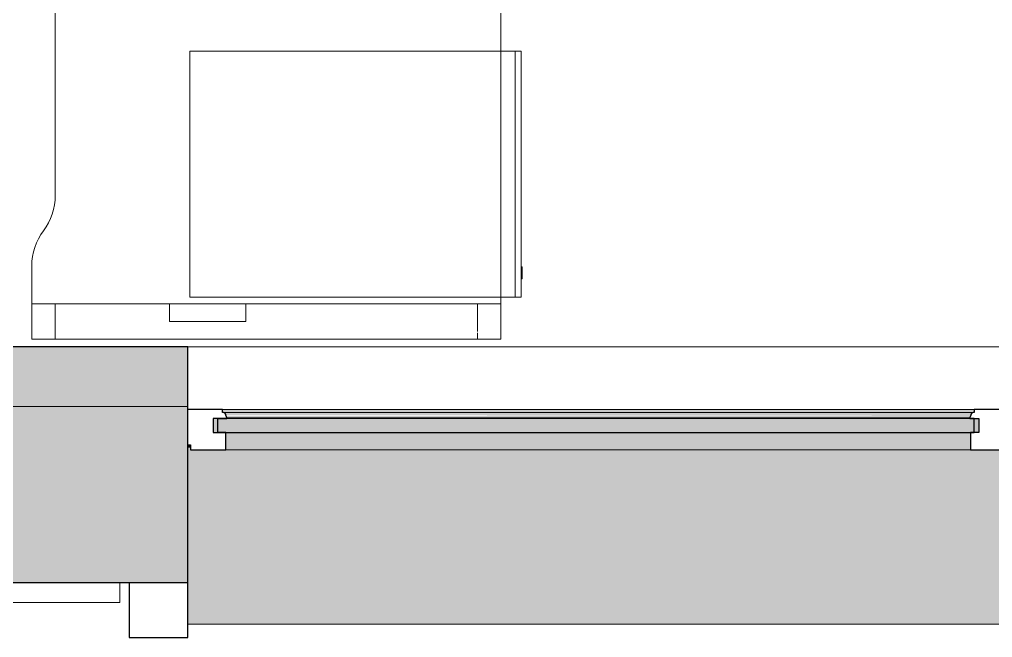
# Model space of a CAD drawing. Header units: millimetres. Extents: x 155927 to 295199, y -4084 to 97293.
# Drawn here: x 209372 to 211031, y 8874 to 9928 of the extents above; entities that cross this region are included whole.
import ezdxf

# ---------------------------------------------------------------- set-up
doc = ezdxf.new("R2010")
doc.units = ezdxf.units.MM
doc.header["$MEASUREMENT"] = 0
for name, color, linetype, lineweight in [('A-GLAZ', 7, 'CONTINUOUS', 9), ('A-GLAZ-CURT', 7, 'CONTINUOUS', 9), ('A-WALL', 7, 'CONTINUOUS', 9), ('A-WALL-PATT', 7, 'CONTINUOUS', 9), ('I-FURN', 8, 'CONTINUOUS', 9), ('I-WALL', 7, 'CONTINUOUS', 9)]:
    doc.layers.add(name, color=color, linetype=linetype, lineweight=lineweight)

msp = doc.modelspace()

# ---------------------------------------------------------------- hatches: boundary and pattern name
at = {"layer": 'A-GLAZ'}
for points in [[(210995.8, 9257.5), (210999.6, 9257.5), (210999.6, 9262.5), (209718, 9262.5), (209718, 9257.5), (210993.8, 9257.5)], [(210566.9, 9223.6), (210999.6, 9223.6), (210999.6, 9247.5), (209702.1, 9247.5), (209702.1, 9223.6), (209966.5, 9223.6)], [(210993.8, 9252.6), (210995.6, 9256.2), (210995.8, 9257.5), (209720.9, 9257), (209723.6, 9253.9), (209724.3, 9252.6), (210993.4, 9252.6)], [(210566.9, 9248.6), (210992.4, 9248.6), (210993.6, 9252.6), (209724, 9251.5), (209725.3, 9248.6), (209966.5, 9248.6)], [(210992.4, 9247.5), (210992.4, 9248.6), (210566.9, 9247.5)], [(211007.6, 9223.6), (211007.6, 9247.5), (210999.6, 9247.5), (210999.6, 9223.6)], [(210566.9, 9193.6), (210993.6, 9193.6), (210993.6, 9223.6), (209724, 9223.6), (209724, 9193.6), (209966.5, 9193.6)], [(224374.7, 8896.6), (224442.8, 8896.6), (224442.8, 9198.3), (224438.5, 9198.3), (224438.5, 9193.6), (223147.2, 9193.6), (223147.2, 9198.3), (221841.5, 9198.3), (221841.5, 9193.6), (220450.2, 9193.6), (220450.2, 9198.3), (219144.5, 9198.3), (219144.5, 9193.6), (217753.2, 9193.6), (217753.2, 9198.3), (216448.5, 9198.3), (216448.5, 9193.6), (215057.2, 9193.6), (215057.2, 9198.3), (213751.5, 9198.3), (213751.5, 9193.6), (212360.2, 9193.6), (212360.2, 9198.3), (211054.5, 9198.3), (211054.5, 9193.6), (209663.2, 9193.6), (209663.2, 9198.3), (209658.8, 9198.3), (209658.8, 8896.6), (223774.4, 8896.6)]]:
    msp.add_hatch(color=256, dxfattribs=at).paths.add_polyline_path(points, flags=0)
h = msp.add_hatch(color=256, dxfattribs=at)
h.paths.add_polyline_path([(221850.8, 9202.6), (221850.8, 9262.5), (221845.8, 9262.5), (221845.8, 9202.6)], flags=0)
h.paths.add_polyline_path([(223206.4, 9255.8), (223203.6, 9257.5), (223204.9, 9256.4), (223206, 9255.9)], flags=0)
h.paths.add_polyline_path([(217812.4, 9255.8), (217809.6, 9257.5), (217810.9, 9256.4), (217812, 9255.9)], flags=0)
h.paths.add_polyline_path([(220509.4, 9255.8), (220506.6, 9257.5), (220507.9, 9256.4), (220509, 9255.9)], flags=0)
h.paths.add_polyline_path([(215116.4, 9255.8), (215113.6, 9257.5), (215114.9, 9256.4), (215116, 9255.9)], flags=0)
h.paths.add_polyline_path([(212419.4, 9255.8), (212416.6, 9257.5), (212417.9, 9256.4), (212419, 9255.9)], flags=0)
h.paths.add_polyline_path([(209722.4, 9255.8), (209719.6, 9257.5), (209720.9, 9256.4), (209722, 9255.9)], flags=0)
h = msp.add_hatch(color=256, dxfattribs=at)
h.paths.add_polyline_path([(224442.8, 9198.3), (224442.8, 9200.4), (224438.5, 9200.4), (224438.5, 9198.3)], flags=0)
h.paths.add_polyline_path([(223147.2, 9198.3), (223147.2, 9200.4), (221841.5, 9200.4), (221841.5, 9198.3), (223142.8, 9198.3)], flags=0)
h.paths.add_polyline_path([(220172.3, 9198.3), (220450.2, 9198.3), (220450.2, 9200.4), (219144.5, 9200.4), (219144.5, 9198.3), (219148.8, 9198.3)], flags=0)
h.paths.add_polyline_path([(217753.2, 9198.3), (217753.2, 9200.4), (216448.5, 9200.4), (216448.5, 9198.3), (217743.5, 9198.3)], flags=0)
h.paths.add_polyline_path([(213761.2, 9198.3), (215057.2, 9198.3), (215057.2, 9200.4), (213751.5, 9200.4), (213751.5, 9198.3)], flags=0)
h.paths.add_polyline_path([(212360.2, 9198.3), (212360.2, 9200.4), (211054.5, 9200.4), (211054.5, 9198.3), (212350.5, 9198.3)], flags=0)
h.paths.add_polyline_path([(209663.2, 9198.3), (209663.2, 9200.4), (209658.8, 9200.4), (209658.8, 9198.3)], flags=0)
at = {"layer": 'A-WALL-PATT'}
msp.add_hatch(color=256, dxfattribs=at).paths.add_polyline_path([(209658.8, 9267.6), (209658.8, 9369.6), (209350.8, 9369.6), (209350.8, 9267.6), (209366.2, 9267.6)], flags=0)
h = msp.add_hatch(color=256, dxfattribs=at)
h.paths.add_polyline_path([(231140.8, 8967.6), (231140.8, 9267.6), (230059.8, 9267.6), (230059.8, 8967.6), (230978.5, 8967.6)], flags=0)
h.paths.add_polyline_path([(228577.1, 8967.6), (228775.8, 8967.6), (228775.8, 9267.6), (227617.8, 9267.6), (227617.8, 8967.6)], flags=0)
h.paths.add_polyline_path([(225983.8, 8967.6), (225983.8, 9267.6), (224442.8, 9267.6), (224442.8, 8967.6), (224975.1, 8967.6)], flags=0)
h.paths.add_polyline_path([(209658.8, 8967.6), (209658.8, 9267.6), (208317.8, 9267.6), (208317.8, 8967.6), (209366.2, 8967.6)], flags=0)
h.paths.add_polyline_path([(203963.1, 8967.6), (204033.8, 8967.6), (204033.8, 9267.6), (202692.8, 9267.6), (202692.8, 8967.6), (203362.8, 8967.6)], flags=0)
h.paths.add_polyline_path([(199908.8, 8967.6), (199908.8, 9267.6), (197042.8, 9267.6), (197042.8, 8967.6), (198560, 8967.6)], flags=0)
h.paths.add_polyline_path([(194508.8, 8967.6), (194508.8, 9267.6), (191992.8, 9267.6), (191992.8, 8967.6), (193757.3, 8967.6)], flags=0)
h.paths.add_polyline_path([(190358.8, 8967.6), (190358.8, 9267.6), (187692.8, 9267.6), (187692.8, 8967.6), (188954.6, 8967.6)], flags=0)
h.paths.add_polyline_path([(184151.8, 8967.6), (184908.8, 8967.6), (184908.8, 9267.6), (183192.8, 9267.6), (183192.8, 8967.6), (183551.5, 8967.6)], flags=0)
h.paths.add_polyline_path([(176347.4, 8967.6), (176658.8, 8967.6), (176658.8, 9267.6), (174942.8, 9267.6), (174942.8, 8967.6), (175747, 8967.6)], flags=0)
h.paths.add_polyline_path([(162539.5, 8967.6), (163158.8, 8967.6), (163158.8, 9267.6), (161617.8, 9267.6), (161617.8, 8967.6)], flags=0)
h.paths.add_polyline_path([(159983.8, 8967.6), (159983.8, 9267.6), (159292.8, 9267.6), (159292.8, 8967.6), (159537.8, 8967.6)], flags=0)

# ---------------------------------------------------------------- linework, layer by layer
at = {"layer": 'A-GLAZ', "lineweight": 30}
for p, q in [((209718, 9262.5), (209658.8, 9262.5)), ((209718, 9257.5), (209718, 9262.5)), ((210999.6, 9262.5), (210999.6, 9257.5)), ((211058.8, 9262.5), (210999.6, 9262.5)), ((210999.6, 9247.5), (209702.1, 9247.5)), ((209702.1, 9247.5), (209702.1, 9223.6)), ((209710.1, 9223.6), (209710.1, 9247.5)), ((209710.1, 9247.5), (209725.3, 9247.5)), ((209719.6, 9257.5), (209718, 9257.5)), ((209725.3, 9247.5), (209725.3, 9248.6)), ((210992.4, 9248.6), (210992.4, 9247.5)), ((210992.4, 9247.5), (211007.6, 9247.5)), ((210999.6, 9257.5), (210998.1, 9257.5)), ((210999.6, 9223.6), (210999.6, 9247.5)), ((211007.6, 9247.5), (211007.6, 9223.6)), ((209702.1, 9223.6), (210999.6, 9223.6)), ((209724, 9223.6), (209710.1, 9223.6)), ((209724, 9193.6), (209724, 9223.6)), ((211007.6, 9223.6), (210993.6, 9223.6)), ((210993.6, 9223.6), (210993.6, 9193.6)), ((209658.8, 9202.6), (209663.2, 9202.6)), ((209663.2, 9202.6), (209663.2, 9193.6)), ((209663.2, 9193.6), (209724, 9193.6)), ((210993.6, 9193.6), (211054.5, 9193.6)), ((209558.8, 8967.6), (209558.8, 8873.6)), ((209658.8, 8873.6), (209658.8, 8967.6)), ((209558.8, 8873.6), (209658.8, 8873.6))]:
    msp.add_line(p, q, dxfattribs=at)
at = {"layer": 'A-GLAZ'}
for p, q in [((210999.6, 9262.5), (209718, 9262.5)), ((209718, 9257.5), (209719.6, 9257.5)), ((209719.6, 9257.5), (210998.1, 9257.5)), ((209725.3, 9248.6), (210992.4, 9248.6)), ((210998.1, 9257.5), (210999.6, 9257.5)), ((209658.8, 9200.4), (209663.2, 9200.4)), ((209658.8, 9198.3), (209663.2, 9198.3)), ((209724, 9193.6), (210993.6, 9193.6)), ((209658.8, 8896.6), (224442.8, 8896.6))]:
    msp.add_line(p, q, dxfattribs=at)
at = {"layer": 'A-GLAZ', "lineweight": 30}
for centre, radius, start, end in [((209718.5, 9252.2), 5.36, 3.4261, 78.0476), ((209731.2, 9253), 7.4, 183.4261, 216.5739), ((210986.5, 9253), 7.4, 323.4261, 356.5739), ((210999.2, 9252.2), 5.36, 101.9524, 176.5739)]:
    msp.add_arc(centre, radius, start, end, dxfattribs=at)
at = {"layer": 'A-GLAZ'}
for points, knots in [([(209722, 9256.2), (209721.9, 9256.4), (209721.5, 9256.7), (209720.7, 9257.2), (209720, 9257.4), (209719.6, 9257.5)], [-0.4, -0.4, -0.4, -0.4, -0.3, -0.2, 0, 0, 0, 0]), ([(209723.8, 9252.6), (209723.8, 9253), (209723.7, 9253.7), (209723.3, 9254.6), (209723.1, 9255), (209723, 9255.2)], [-1, -1, -1, -1, -0.8, -0.7, -0.6, -0.6, -0.6, -0.6]), ([(210994.7, 9255.2), (210994.6, 9255), (210994.4, 9254.6), (210994, 9253.7), (210993.9, 9253), (210993.8, 9252.6)], [0.6, 0.6, 0.6, 0.6, 0.7, 0.8, 1, 1, 1, 1]), ([(210998.1, 9257.5), (210997.6, 9257.4), (210997, 9257.2), (210996.2, 9256.7), (210995.8, 9256.4), (210995.6, 9256.2)], [0, 0, 0, 0, 0.2, 0.3, 0.4, 0.4, 0.4, 0.4])]:
    msp.add_open_spline(points, degree=3, knots=knots, dxfattribs=at)
for points in [[(209725.3, 9248.6), (209725, 9249), (209724.7, 9249.4), (209724.5, 9249.8)], [(210993.1, 9249.8), (210992.9, 9249.4), (210992.7, 9249), (210992.4, 9248.6)]]:
    msp.add_open_spline(points, degree=3, dxfattribs=at)
at = {"layer": 'A-GLAZ-CURT', "lineweight": 20}
for p, q in [((209542.8, 8967.6), (208433.8, 8967.6)), ((209542.8, 8933.6), (209542.8, 8967.6)), ((208433.8, 8933.6), (209542.8, 8933.6))]:
    msp.add_line(p, q, dxfattribs=at)
at = {"layer": 'A-WALL'}
msp.add_line((209658.8, 9267.6), (209350.8, 9267.6), dxfattribs=at)
at = {"layer": 'A-WALL', "lineweight": 30}
for p, q in [((209658.8, 8967.6), (209658.8, 9267.6)), ((208317.8, 8967.6), (209658.8, 8967.6))]:
    msp.add_line(p, q, dxfattribs=at)
at = {"layer": 'I-FURN'}
for p, q in [((210192.8, 9382.7), (210192.8, 10982.7)), ((210192.8, 10982.7), (210192.8, 9382.7)), ((209432.8, 10460), (209432.8, 9627.7)), ((209432.8, 9627.7), (209432.8, 10460)), ((209662.1, 9874.3), (209662.1, 9454.3)), ((210192.8, 9874.3), (209662.1, 9874.3)), ((210217.1, 9874.3), (210192.8, 9874.3)), ((210227.1, 9874.3), (210217.1, 9874.3)), ((210217.1, 9874.3), (210217.1, 9454.3)), ((210217.1, 9454.3), (210217.1, 9874.3)), ((210227.1, 9454.3), (210227.1, 9874.3)), ((209392.8, 9507.7), (209392.8, 9382.7)), ((209392.8, 9382.7), (209392.8, 9507.7)), ((210229.1, 9505.9), (210227.1, 9505.9)), ((210229.1, 9505.9), (210229.1, 9485.9)), ((210229.1, 9485.9), (210229.1, 9505.9)), ((210227.1, 9485.9), (210229.1, 9485.9)), ((209432.8, 9442.7), (209392.8, 9442.7)), ((209392.8, 9442.7), (209627.8, 9442.7)), ((209392.8, 9382.7), (209392.8, 9442.7)), ((209392.8, 9382.7), (209392.8, 9442.7)), ((209966, 9442.7), (209432.8, 9442.7)), ((209432.8, 9382.7), (209432.8, 9442.7)), ((209432.8, 9382.7), (209432.8, 9442.7)), ((209627.8, 9442.7), (209757.8, 9442.7)), ((209627.8, 9412.7), (209627.8, 9442.7)), ((209627.8, 9412.7), (209627.8, 9442.7)), ((209662.1, 9454.3), (210192.8, 9454.3)), ((209757.8, 9442.7), (209966, 9442.7)), ((209757.8, 9442.7), (209757.8, 9412.7)), ((209757.8, 9412.7), (209757.8, 9442.7)), ((210152.8, 9442.7), (209966.5, 9442.7)), ((209966.5, 9442.7), (210192.8, 9442.7)), ((210192.8, 9442.7), (210152.8, 9442.7)), ((210152.8, 9395.6), (210152.8, 9442.7)), ((210152.8, 9395.6), (210152.8, 9442.7)), ((210192.8, 9454.3), (210217.1, 9454.3)), ((210192.8, 9442.7), (210192.8, 9382.7)), ((210192.8, 9382.7), (210192.8, 9442.7)), ((210217.1, 9454.3), (210227.1, 9454.3)), ((209757.8, 9412.7), (209627.8, 9412.7)), ((209627.8, 9412.7), (209757.8, 9412.7)), ((210152.8, 9382.7), (210152.8, 9393.3)), ((210152.8, 9382.7), (210152.8, 9393.3)), ((209392.8, 9382.7), (209432.8, 9382.7)), ((210192.8, 9382.7), (209392.8, 9382.7)), ((209392.8, 9382.7), (210192.8, 9382.7)), ((210192.8, 9382.7), (209392.8, 9382.7)), ((209432.8, 9382.7), (210152.8, 9382.7)), ((210152.8, 9382.7), (210192.8, 9382.7))]:
    msp.add_line(p, q, dxfattribs=at)
for centre, start, end in [((209332.8, 9627.7), 323.1301, 0), ((209332.8, 9627.7), 323.1301, 0), ((209492.8, 9507.7), 143.1301, 180), ((209492.8, 9507.7), 143.1301, 180)]:
    msp.add_arc(centre, 100, start, end, dxfattribs=at)
at = {"layer": 'I-WALL', "lineweight": 30}
for p, q in [((209658.8, 9369.6), (209350.8, 9369.6)), ((209658.8, 9267.6), (209658.8, 9369.6))]:
    msp.add_line(p, q, dxfattribs=at)
at = {"layer": 'I-WALL'}
for p, q in [((209658.8, 9369.6), (211058.8, 9369.6)), ((209350.8, 9267.6), (209658.8, 9267.6))]:
    msp.add_line(p, q, dxfattribs=at)

doc.saveas('drawing.dxf')
